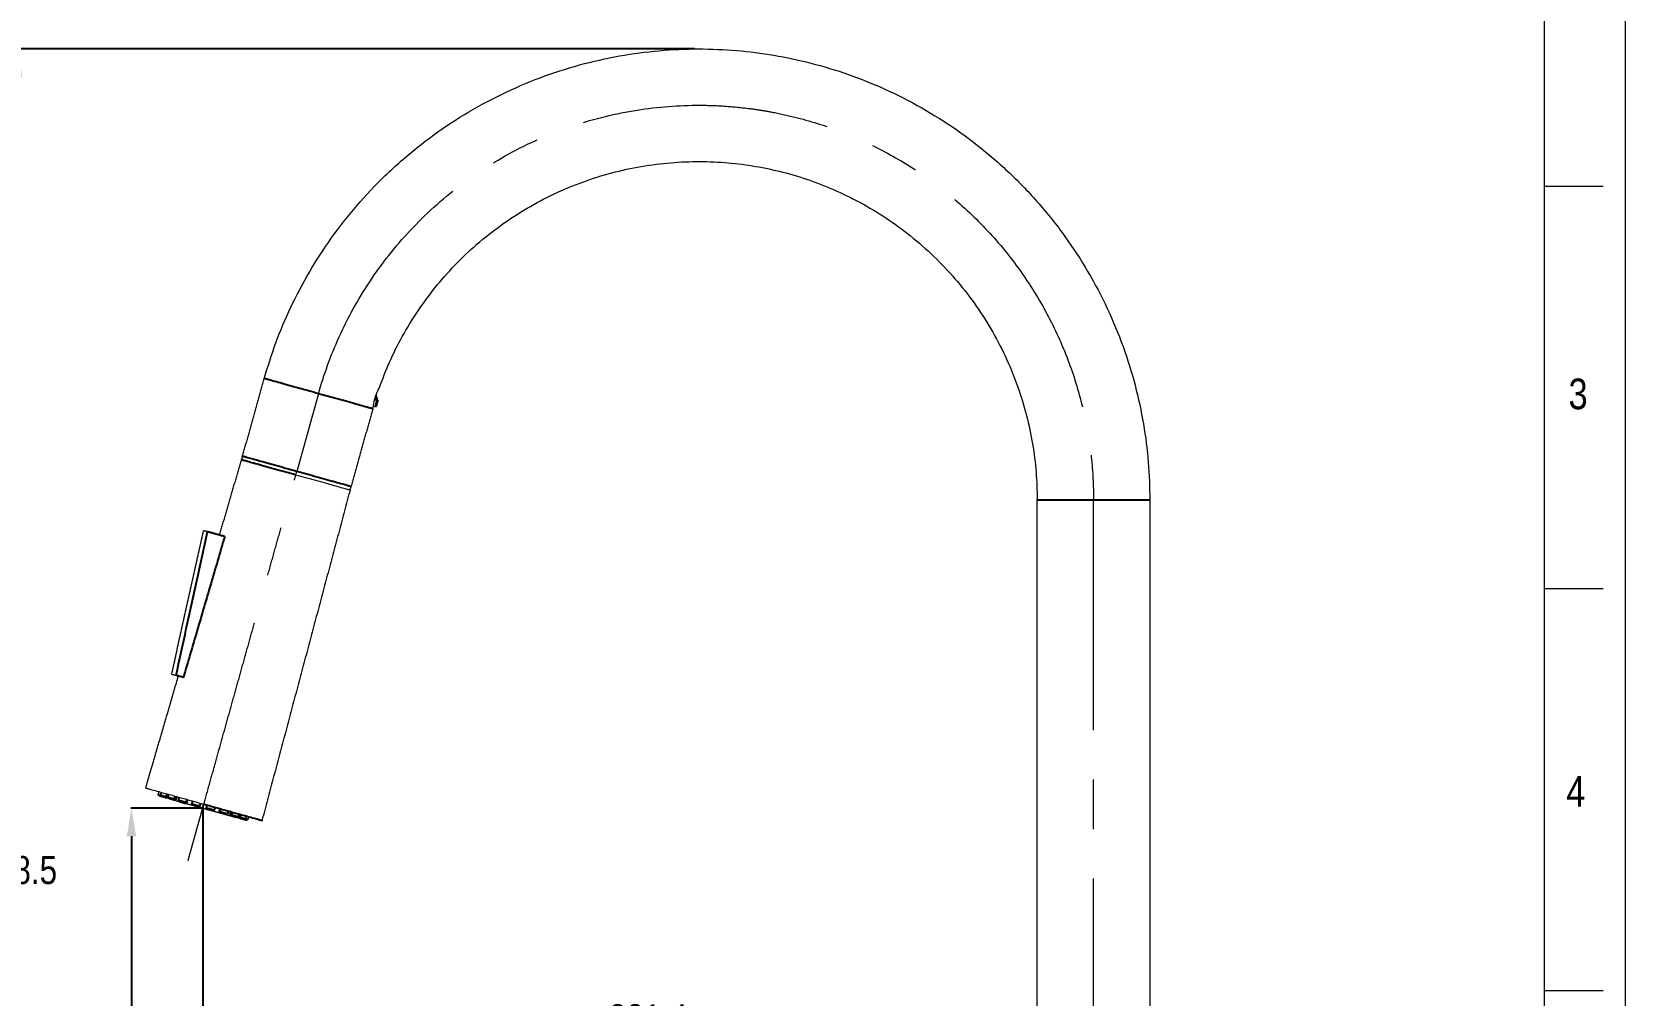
# Model space of a CAD drawing. Header units: inches. Extents: x 5272 to 5866, y 423 to 1263.
# Drawn here: x 5470.3 to 5866.3, y 841.4 to 1080.9 of the extents above; entities that cross this region are included whole.
import ezdxf

# ---------------------------------------------------------------- set-up
doc = ezdxf.new("R2010")
doc.units = ezdxf.units.IN
doc.header["$LTSCALE"] = 4.84
doc.header["$MEASUREMENT"] = 0
doc.header["$PDMODE"] = 3
doc.header["$PDSIZE"] = 0.3125
doc.linetypes.add('CENTERX2', pattern=[20.32, 12.7, -2.54, 2.54, -2.54])
doc.layers.get('0').update_dxf_attribs({"linetype": 'CONTINUOUS', "lineweight": 13})
doc.layers.get('Defpoints').update_dxf_attribs({"color": 3, "linetype": 'CONTINUOUS'})
doc.layers.add('CENTER', color=1, linetype='CENTERX2', lineweight=15)
doc.layers.add('DIM', color=3, linetype='CONTINUOUS', lineweight=9)
doc.styles.get("Standard").update_dxf_attribs({"font": 'arial.ttf', "width": 0.8})
doc.dimstyles.get("Standard").update_dxf_attribs({"dimtxt": 7, "dimasz": 7, "dimexe": 0.125, "dimexo": 0.0625, "dimgap": 0.09, "dimtad": 0, "dimtih": 1, "dimtoh": 1, "dimdec": 1, "dimzin": 4, "dimdsep": 46, "dimtxsty": 'Standard', "dimcen": 0.09, "dimclrd": 3, "dimclre": 3, "dimclrt": 4, "dimadec": 0, "dimazin": 0, "dimtp": 0.01, "dimtm": 0.01, "dimtfac": 1, "dimtdec": 1, "dimtofl": 0, "dimtmove": 0, "dimatfit": 3, "dimfxl": 1, "dimtolj": 1, "dimtzin": 4, "dimarcsym": 0})

# ---------------------------------------------------------------- blocks, each defined once
blk = doc.blocks.new('*D14')
at = {"layer": 'Defpoints', "color": 0, "transparency": 16777216}
for p in [(5512.74, 887.88), (5495.02, 668.18), (5708.28, 668.18)]:
    blk.add_point(p, dxfattribs=at)
at = {"layer": 'DIM', "color": 3, "lineweight": -2, "transparency": 16777216}
for p, q in [((5512.68, 887.88), (5494.9, 887.88)), ((5495.02, 880.88), (5495.02, 783.6)), ((5495.02, 675.18), (5495.02, 772.46)), ((5708.22, 668.18), (5494.9, 668.18))]:
    blk.add_line(p, q, dxfattribs=at)
at = {"layer": 'DIM', "color": 3, "transparency": 16777216}
for points in [[(5493.86, 880.88), (5496.19, 880.88), (5495.02, 887.88)], [(5493.86, 675.18), (5496.19, 675.18), (5495.02, 668.18)]]:
    blk.add_solid(points, dxfattribs=at)
at = {"layer": 'DIM', "color": 4, "transparency": 16777216, "insert": (5495.02, 778.03), "char_height": 7, "attachment_point": 5}
blk.add_mtext('\\A1;219.7', dxfattribs=at)
blk = doc.blocks.new('*D15')
at = {"layer": 'Defpoints', "color": 0, "transparency": 16777216}
for p in [(5512.74, 887.88), (5734.13, 835.59), (5734.13, 835.47)]:
    blk.add_point(p, dxfattribs=at)
at = {"layer": 'DIM', "color": 3, "lineweight": -2, "transparency": 16777216}
for p, q in [((5512.74, 887.82), (5512.74, 835.47)), ((5519.74, 835.59), (5611.95, 835.59)), ((5727.13, 835.59), (5634.92, 835.59)), ((5734.13, 835.53), (5734.13, 835.72))]:
    blk.add_line(p, q, dxfattribs=at)
at = {"layer": 'DIM', "color": 3, "transparency": 16777216}
for points in [[(5519.74, 836.76), (5519.74, 834.43), (5512.74, 835.59)], [(5727.13, 836.76), (5727.13, 834.43), (5734.13, 835.59)]]:
    blk.add_solid(points, dxfattribs=at)
at = {"layer": 'DIM', "color": 4, "transparency": 16777216, "insert": (5623.44, 835.59), "char_height": 7, "attachment_point": 5}
blk.add_mtext('\\A1;221.4', dxfattribs=at)
blk = doc.blocks.new('*D19')
at = {"layer": 'Defpoints', "color": 0, "transparency": 16777216}
for p in [(5635.04, 1076.67), (5466.76, 668.18), (5495.02, 668.18)]:
    blk.add_point(p, dxfattribs=at)
at = {"layer": 'DIM', "color": 3, "lineweight": -2, "transparency": 16777216}
for p, q in [((5634.98, 1076.67), (5466.64, 1076.67)), ((5466.76, 1069.67), (5466.76, 878)), ((5466.76, 675.18), (5466.76, 866.85)), ((5494.96, 668.18), (5466.64, 668.18))]:
    blk.add_line(p, q, dxfattribs=at)
at = {"layer": 'DIM', "color": 3, "transparency": 16777216}
for points in [[(5465.6, 1069.67), (5467.93, 1069.67), (5466.76, 1076.67)], [(5465.6, 675.18), (5467.93, 675.18), (5466.76, 668.18)]]:
    blk.add_solid(points, dxfattribs=at)
at = {"layer": 'DIM', "color": 4, "transparency": 16777216, "insert": (5466.76, 872.43), "char_height": 7, "attachment_point": 5}
blk.add_mtext('\\A1;408.5', dxfattribs=at)

msp = doc.modelspace()

# ---------------------------------------------------------------- linework, layer by layer
at = {"color": 7, "linetype": 'Continuous'}
for p, q in [((5866.256, 1262.514), (5866.256, 422.514)), ((5846.256, 442.514), (5846.256, 1242.514)), ((5846.256, 1042.514), (5860.792, 1042.514)), ((5846.256, 942.514), (5860.792, 942.514)), ((5846.256, 842.514), (5860.792, 842.514))]:
    msp.add_line(p, q, dxfattribs=at)
for points, weights, degree, knots in [([(5528.026, 994.706), (5554.324, 1088.913), (5651.228, 1075.641), (5748.133, 1062.369), (5748.133, 964.56)], [1, 0.753555589037, 1, 0.753555589037, 1], 2, [308.2462772, 308.2462772, 308.2462772, 449.0144064, 449.0144064, 589.7825357, 589.7825357, 589.7825357]), ([(5556.647, 992.426), (5580.165, 1059.411), (5650.149, 1047.482), (5720.133, 1035.553), (5720.133, 964.56)], [1, 0.764207644692, 1, 0.764207644692, 1], 2, [-235.8611693, -235.8611693, -235.8611693, -117.9305847, -117.9305847, 0, 0, 0]), ([(5501.905, 890.906), (5501.86, 890.942), (5501.769, 891.013), (5501.724, 891.048), (5501.684, 891.12), (5501.676, 891.201), (5501.697, 891.276)], [1, 1, 1, 1, 1, 1.05719095842, 1.17157287525], 3, [0, 0, 0, 0, 0.22961006, 0.22961006, 0.22961006, 0.47133325, 0.47133325, 0.47133325, 0.47133325]), ([(5502.515, 890.736), (5502.508, 890.738), (5502.346, 890.857), (5502.334, 890.878), (5502.293, 890.95), (5502.285, 891.03), (5502.307, 891.106)], [1, 1, 1, 1, 1, 1.05719095842, 1.17157287525], 3, [0, 0, 0, 0, 0.24316521, 0.24316521, 0.24316521, 0.48488841, 0.48488841, 0.48488841, 0.48488841]), ([(5502.515, 890.736), (5502.515, 890.736), (5502.823, 890.65), (5503.131, 890.564), (5503.484, 890.466)], [1, 0.887010833178, 1, 0.887010833178, 1], 2, [-1.4398966, -1.4398966, -1.4398966, -0.7199483, -0.7199483, 0, 0, 0]), ([(5504.271, 890.246), (5504.229, 890.258), (5504.116, 890.342), (5504.09, 890.388), (5504.05, 890.46), (5504.042, 890.54), (5504.063, 890.616)], [1, 1, 1, 1, 1, 1.05719095842, 1.17157287525], 3, [0, 0, 0, 0, 0.24788464, 0.24788464, 0.24788464, 0.48960783, 0.48960783, 0.48960783, 0.48960783]), ([(5504.271, 890.246), (5504.271, 890.246), (5504.688, 890.13), (5505.105, 890.013), (5505.458, 889.915)], [1, 0.843391445813, 1, 0.843391445813, 1], 2, [-1.701696, -1.701696, -1.701696, -0.850848, -0.850848, 0, 0, 0]), ([(5506.085, 890.051), (5506.064, 889.975), (5506.016, 889.911), (5505.944, 889.87), (5505.927, 889.861), (5505.716, 889.843), (5505.716, 889.843)], [0.85457706876, 0.771143792629, 0.729427154564, 0.729427154564, 0.729427154564, 0.729427154564, 0.729427154564], 3, [0, 0, 0, 0, 0.24172319, 0.24172319, 0.24172319, 0.47387607, 0.47387607, 0.47387607, 0.47387607]), ([(5506.962, 889.495), (5506.898, 889.513), (5506.815, 889.576), (5506.781, 889.637), (5506.74, 889.709), (5506.732, 889.789), (5506.753, 889.865)], [1, 1, 1, 1, 1, 1.05719095842, 1.17157287525], 3, [0, 0, 0, 0, 0.24525281, 0.24525281, 0.24525281, 0.486976, 0.486976, 0.486976, 0.486976]), ([(5508.776, 889.3), (5508.755, 889.224), (5508.706, 889.16), (5508.634, 889.119), (5508.626, 889.114), (5508.569, 889.108), (5508.513, 889.102)], [0.892007544715, 0.804919891056, 0.761376064226, 0.761376064226, 0.761376064226, 0.761376064226, 0.761376064226], 3, [0, 0, 0, 0, 0.24172319, 0.24172319, 0.24172319, 0.3589901, 0.3589901, 0.3589901, 0.3589901]), ([(5510.262, 888.574), (5510.217, 888.609), (5510.127, 888.68), (5510.081, 888.715), (5510.041, 888.787), (5510.033, 888.868), (5510.054, 888.943)], [1, 1, 1, 1, 1, 1.05719095842, 1.17157287525], 3, [0, 0, 0, 0, 0.22961006, 0.22961006, 0.22961006, 0.47133325, 0.47133325, 0.47133325, 0.47133325]), ([(5510.262, 888.574), (5510.262, 888.574), (5510.922, 888.389), (5511.581, 888.205), (5511.696, 888.173)], [1, 0.73727733681, 1, 0.73727733681, 1], 2, [-2.2252948, -2.2252948, -2.2252948, -1.1126474, -1.1126474, 0, 0, 0]), ([(5513.62, 887.71), (5513.606, 887.722), (5513.596, 887.731), (5513.594, 887.735), (5513.592, 887.738), (5513.59, 887.742), (5513.588, 887.746)], [1, 1, 1, 1, 1, 1.00014659099, 1.00043977298], 3, [0.181508961, 0.181508961, 0.181508961, 0.181508961, 0.233582677, 0.233582677, 0.233582677, 0.245820615, 0.245820615, 0.245820615, 0.245820615]), ([(5513.785, 887.59), (5513.9, 887.558), (5514.56, 887.374), (5515.219, 887.19), (5515.219, 887.19)], [1, 0.73727733681, 1, 0.73727733681, 1], 2, [-2.3561945, -2.3561945, -2.3561945, -1.2435471, -1.2435471, -0.1308997, -0.1308997, -0.1308997]), ([(5515.589, 887.398), (5515.555, 887.278), (5515.447, 887.217), (5515.339, 887.156), (5515.219, 887.19)], [0.899168077807, 0.767487961526, 0.767487961526, 0.767487961526, 0.899168077807], 2, [0, 0, 0, 0.24172319, 0.24172319, 0.48364079, 0.48364079, 0.48364079]), ([(5517.049, 886.691), (5517.001, 886.726), (5516.901, 886.801), (5516.894, 886.813), (5516.854, 886.886), (5516.846, 886.966), (5516.867, 887.041)], [1, 1, 1, 1, 1, 1.05719095842, 1.17157287525], 3, [0.05635028, 0.05635028, 0.05635028, 0.05635028, 0.23197838, 0.23197838, 0.23197838, 0.47370157, 0.47370157, 0.47370157, 0.47370157]), ([(5517.172, 886.645), (5517.449, 886.567), (5517.984, 886.418), (5518.52, 886.268), (5518.52, 886.268)], [1, 0.793353340291, 1, 0.793353340291, 1], 2, [-2.3561945, -2.3561945, -2.3561945, -1.3744468, -1.3744468, -0.3926991, -0.3926991, -0.3926991]), ([(5518.889, 886.477), (5518.868, 886.401), (5518.82, 886.337), (5518.748, 886.296), (5518.691, 886.289), (5518.577, 886.275), (5518.52, 886.268)], [0.855923766148, 0.772359010506, 0.730576632685, 0.730576632685, 0.730576632685, 0.730576632685, 0.730576632685], 3, [0, 0, 0, 0, 0.24172319, 0.24172319, 0.24172319, 0.47133325, 0.47133325, 0.47133325, 0.47133325]), ([(5519.766, 885.921), (5519.72, 885.956), (5519.63, 886.027), (5519.585, 886.062), (5519.544, 886.134), (5519.536, 886.215), (5519.557, 886.29)], [1, 1, 1, 1, 1, 1.05719095842, 1.17157287525], 3, [0, 0, 0, 0, 0.22961006, 0.22961006, 0.22961006, 0.47133325, 0.47133325, 0.47133325, 0.47133325]), ([(5520.024, 885.849), (5520.376, 885.75), (5520.793, 885.634), (5521.21, 885.517), (5521.21, 885.517)], [1, 0.843391445813, 1, 0.843391445813, 1], 2, [-2.3561945, -2.3561945, -2.3561945, -1.5053465, -1.5053465, -0.6544985, -0.6544985, -0.6544985]), ([(5521.58, 885.726), (5521.559, 885.65), (5521.51, 885.586), (5521.438, 885.545), (5521.371, 885.507), (5521.284, 885.497), (5521.21, 885.517)], [0.866360122618, 0.781776454297, 0.739484620136, 0.739484620136, 0.739484620136, 0.739484620136, 0.739484620136], 3, [0, 0, 0, 0, 0.24172319, 0.24172319, 0.24172319, 0.48457273, 0.48457273, 0.48457273, 0.48457273]), ([(5521.522, 885.43), (5521.477, 885.443), (5521.368, 885.525), (5521.341, 885.572), (5521.339, 885.576), (5521.337, 885.579), (5521.335, 885.583)], [1, 1, 1, 1, 1, 1.00014659099, 1.00043977298], 3, [0, 0, 0, 0, 0.24773934, 0.24773934, 0.24773934, 0.25997728, 0.25997728, 0.25997728, 0.25997728]), ([(5521.997, 885.298), (5522.35, 885.199), (5522.658, 885.113), (5522.966, 885.027), (5522.966, 885.027)], [1, 0.887010833178, 1, 0.887010833178, 1], 2, [-2.3561945, -2.3561945, -2.3561945, -1.6362462, -1.6362462, -0.9162979, -0.9162979, -0.9162979]), ([(5523.336, 885.235), (5523.315, 885.16), (5523.267, 885.095), (5523.194, 885.055), (5523.137, 885.048), (5523.023, 885.034), (5522.966, 885.027)], [0.933171082218, 0.842064588227, 0.796511341231, 0.796511341231, 0.796511341231, 0.796511341231, 0.796511341231], 3, [0, 0, 0, 0, 0.24172319, 0.24172319, 0.24172319, 0.47133325, 0.47133325, 0.47133325, 0.47133325]), ([(5523.946, 885.065), (5523.925, 884.99), (5523.877, 884.925), (5523.804, 884.884), (5523.776, 884.868), (5523.594, 884.852), (5523.576, 884.857)], [0.943842939128, 0.851694540297, 0.805620340881, 0.805620340881, 0.805620340881, 0.805620340881, 0.805620340881], 3, [0, 0, 0, 0, 0.24172319, 0.24172319, 0.24172319, 0.48841776, 0.48841776, 0.48841776, 0.48841776])]:
    msp.add_rational_spline(points, weights, degree=degree, knots=knots)
for points, degree in [([(5522.648, 975.442), (5525.337, 985.074), (5528.026, 994.706)], 2), ([(5555.131, 987.658), (5555.131, 987.658), (5555.14, 987.761), (5555.194, 988.208), (5555.308, 988.884), (5555.5, 989.693), (5555.77, 990.542), (5556.082, 991.316), (5556.382, 991.94), (5556.596, 992.337), (5556.647, 992.426), (5556.647, 992.426)], 3), ([(5554.995, 987.177), (5552.306, 977.545), (5549.617, 967.914)], 2), ([(5555.568, 987.744), (5555.367, 987.8), (5555.166, 987.856)], 2), ([(5516.915, 955.759), (5519.647, 965.119), (5522.379, 974.479)], 2), ([(5522.428, 974.466), (5522.562, 974.947), (5522.696, 975.429)], 2), ([(5549.348, 966.95), (5538.403, 925.881), (5527.457, 884.812)], 2), ([(5549.569, 967.927), (5549.435, 967.446), (5549.3, 966.964)], 2), ([(5720.133, 776.678), (5720.133, 870.619), (5720.133, 964.56)], 2), ([(5748.133, 964.56), (5748.133, 878.869), (5748.133, 793.178)], 2), ([(5505.019, 921.184), (5508.986, 939.024), (5512.954, 956.865)], 2), ([(5498.562, 892.878), (5502.625, 906.798), (5506.688, 920.718)], 2), ([(5501.697, 891.276), (5501.791, 891.613), (5501.885, 891.95)], 2), ([(5504.188, 890.361), (5504.131, 890.354), (5504.017, 890.34), (5503.96, 890.333)], 3), ([(5524.134, 885.739), (5524.04, 885.402), (5523.946, 885.065)], 2)]:
    msp.add_open_spline(points, degree=degree)
at = {"lineweight": -3}
for points, weights, knots in [([(5554.995, 987.177), (5554.995, 987.177), (5541.51, 990.941), (5528.026, 994.706), (5528.026, 994.706)], [1, 0.707106781187, 1, 0.707106781187, 1], [-43.9822972, -43.9822972, -43.9822972, -21.9911486, -21.9911486, 0, 0, 0]), ([(5556.259, 989.262), (5556.273, 989.213), (5556.174, 989.153), (5556.075, 989.093), (5555.937, 989.067)], [1, 0.902753887727, 1, 0.902753887727, 1], [0, 0, 0, 0.2668003, 0.2668003, 0.5336006, 0.5336006, 0.5336006]), ([(5522.648, 975.442), (5522.648, 975.442), (5536.133, 971.678), (5549.617, 967.914), (5549.617, 967.914)], [1, 0.707106781187, 1, 0.707106781187, 1], [-43.9822972, -43.9822972, -43.9822972, -21.9911486, -21.9911486, 0, 0, 0]), ([(5720.133, 964.56), (5720.133, 964.56), (5734.133, 964.56), (5748.133, 964.56), (5748.133, 964.56)], [1, 0.707106781187, 1, 0.707106781187, 1], [-43.9822972, -43.9822972, -43.9822972, -21.9911486, -21.9911486, 0, 0, 0]), ([(5502.307, 891.106), (5502.307, 891.106), (5502.368, 891.089), (5502.713, 890.992), (5503.664, 890.727)], [0.895504279422, 0.931934290247, 1, 0.707106781186, 1], [-2.0326268, -2.0326268, -2.0326268, -1.6493361, -1.6493361, 0, 0, 0]), ([(5504.063, 890.616), (5504.063, 890.616), (5504.299, 890.55), (5504.949, 890.368), (5505.724, 890.152)], [0.855180500589, 0.868989864995, 1, 0.707106781187, 1], [-2.3870786, -2.3870786, -2.3870786, -1.6493361, -1.6493361, 0, 0, 0]), ([(5506.753, 889.865), (5506.753, 889.865), (5507.259, 889.723), (5508.135, 889.479), (5508.64, 889.338)], [0.868347502413, 0.807007203691, 1, 0.707106781187, 1], [-2.7361144, -2.7361144, -2.7361144, -1.6493361, -1.6493361, 0, 0, 0]), ([(5506.962, 889.495), (5506.962, 889.495), (5507.497, 889.345), (5508.032, 889.196), (5508.31, 889.119)], [1, 0.793353340291, 1, 0.793353340291, 1], [-1.9634954, -1.9634954, -1.9634954, -0.9817477, -0.9817477, 0, 0, 0]), ([(5510.069, 888.939), (5509.894, 888.988), (5510.89, 888.71), (5511.886, 888.432), (5512.061, 888.383)], [1, 0.707106781187, 1, 0.707106781187, 1], [-3.2986723, -3.2986723, -3.2986723, -1.6493361, -1.6493361, 0, 0, 0]), ([(5513.582, 887.958), (5513.757, 887.909), (5514.753, 887.631), (5515.589, 887.398), (5515.589, 887.398)], [1, 0.707106781187, 1, 0.742078434735, 0.9384079723], [-3.2986723, -3.2986723, -3.2986723, -1.6493361, -1.6493361, -0.1969319, -0.1969319, -0.1969319]), ([(5517.002, 887.004), (5517.508, 886.862), (5518.384, 886.618), (5518.889, 886.477), (5518.889, 886.477)], [1, 0.707106781187, 1, 0.807007203691, 0.868347502413], [-3.2986723, -3.2986723, -3.2986723, -1.6493361, -1.6493361, -0.5625578, -0.5625578, -0.5625578]), ([(5519.919, 886.189), (5520.693, 885.973), (5521.343, 885.792), (5521.58, 885.726), (5521.58, 885.726)], [1, 0.707106781187, 1, 0.868989864995, 0.855180500589], [-3.2986723, -3.2986723, -3.2986723, -1.6493361, -1.6493361, -0.9115937, -0.9115937, -0.9115937]), ([(5521.979, 885.614), (5522.929, 885.349), (5523.275, 885.252), (5523.336, 885.235), (5523.336, 885.235)], [1, 0.707106781186, 1, 0.931934290247, 0.895504279422], [-3.2986723, -3.2986723, -3.2986723, -1.6493361, -1.6493361, -1.2660455, -1.2660455, -1.2660455])]:
    msp.add_rational_spline(points, weights, degree=2, knots=knots, dxfattribs=at)
msp.add_open_spline([(5555.937, 989.067), (5555.903, 989.23), (5555.832, 989.569), (5555.746, 989.982), (5555.698, 990.213), (5555.686, 990.267)], degree=3, knots=[0, 0, 0, 0, 0.4934131, 0.9868262, 1.1379568, 1.1379568, 1.1379568, 1.1379568], dxfattribs=at)
msp.add_open_spline([(5556.259, 989.262), (5556.223, 989.394), (5556.15, 989.665), (5556.033, 990.096), (5555.933, 990.463), (5555.874, 990.68), (5555.852, 990.757)], degree=3, knots=[0, 0, 0, 0, 0.3980758, 0.7961516, 1.1942274, 1.4231119, 1.4231119, 1.4231119, 1.4231119])
for points, weights in [([(5554.995, 987.177), (5555.062, 987.418), (5555.131, 987.658)], [1, 0.999995583496, 1]), ([(5555.568, 987.745), (5555.857, 987.664), (5555.938, 987.953)], [1, 0.7071067814, 1]), ([(5556.259, 989.103), (5556.281, 989.182), (5556.259, 989.262)], [1, 0.964049512368, 1]), ([(5549.348, 966.95), (5549.348, 966.95), (5535.864, 970.715)], [1, 0.707106781187, 1]), ([(5513.925, 956.593), (5512.954, 956.865), (5512.954, 956.865)], [1, 0.986151111028, 1]), ([(5505.019, 921.184), (5505.019, 921.184), (5506.115, 920.878)], [1, 0.982496312416, 1]), ([(5498.562, 892.878), (5498.562, 892.878), (5513.01, 888.845)], [1, 0.707106781187, 1]), ([(5502.627, 890.705), (5502.627, 890.705), (5502.708, 890.994)], [1, 0.707106781187, 1]), ([(5501.905, 890.906), (5501.905, 890.906), (5502.518, 890.735)], [1, 0.737637139608, 0.945304079099]), ([(5503.96, 890.333), (5503.96, 890.333), (5503.484, 890.466)], [1, 0.819152044289, 1]), ([(5505.716, 889.843), (5505.716, 889.843), (5505.458, 889.915)], [1, 0.906307787037, 1]), ([(5505.716, 889.843), (5506.183, 889.712), (5506.931, 889.503)], [0.882133147868, 0.858918540619, 0.854560566215]), ([(5508.387, 889.097), (5509.25, 888.856), (5510.24, 888.58)], [0.860900386509, 0.871879106711, 0.899263484222]), ([(5511.696, 888.173), (5512.216, 888.028), (5512.741, 887.882)], [0.950265862335, 0.972562690961, 1]), ([(5512.741, 887.882), (5513.256, 887.738), (5513.767, 887.595)], [1, 0.973029622374, 0.951026251305]), ([(5515.219, 887.19), (5516.187, 886.92), (5517.036, 886.683)], [0.89990894332, 0.872921676404, 0.861645851435]), ([(5517.075, 886.672), (5517.075, 886.672), (5517.12, 886.659)], [1, 0.942547869485, 0.917041547389]), ([(5518.52, 886.268), (5519.276, 886.057), (5519.751, 885.925)], [0.854391865464, 0.858383873931, 0.881381975661]), ([(5520.024, 885.849), (5519.766, 885.921), (5519.766, 885.921)], [1, 0.906307787037, 1]), ([(5521.997, 885.298), (5521.522, 885.43), (5521.522, 885.43)], [1, 0.819152044289, 1]), ([(5522.935, 885.347), (5522.854, 885.058), (5522.854, 885.058)], [1, 0.707106781187, 1]), ([(5522.966, 885.027), (5523.576, 884.857), (5523.576, 884.857)], [0.943894612211, 0.738530933675, 1])]:
    msp.add_rational_spline(points, weights, degree=2)
for points, weights in [([(5555.937, 989.067), (5555.568, 987.744), (5555.568, 987.744)], [1, 0.837501042846, 1]), ([(5555.938, 987.953), (5555.926, 987.911), (5556.259, 989.103)], [1, 0.828513202142, 1]), ([(5556.259, 989.103), (5556.226, 988.986), (5555.937, 989.067)], [1, 0.707107680267, 1]), ([(5535.864, 970.715), (5522.379, 974.479), (5522.379, 974.479)], [1, 0.707106781187, 1]), ([(5501.697, 891.276), (5501.697, 891.276), (5502.269, 891.116)], [1, 0.793593721206, 0.878102691991]), ([(5503.484, 890.466), (5503.583, 890.438), (5503.664, 890.727)], [1, 0.707106781187, 1]), ([(5503.664, 890.727), (5503.893, 890.663), (5504.059, 890.617)], [1, 0.909280361394, 0.874759038762]), ([(5505.458, 889.915), (5505.643, 889.863), (5505.724, 890.152)], [1, 0.707106781187, 1]), ([(5506.085, 890.051), (5506.085, 890.051), (5505.724, 890.152)], [0.855180500589, 0.838116916191, 1]), ([(5508.31, 889.119), (5508.56, 889.049), (5508.64, 889.338)], [1, 0.707106781187, 1]), ([(5508.776, 889.3), (5508.776, 889.3), (5508.64, 889.338)], [0.868347502413, 0.900099577495, 1]), ([(5511.696, 888.173), (5511.98, 888.094), (5512.061, 888.383)], [1, 0.707106781187, 1]), ([(5513.01, 888.845), (5527.457, 884.812), (5527.457, 884.812)], [1, 0.707106781187, 1]), ([(5513.582, 887.958), (5513.501, 887.669), (5513.785, 887.59)], [1, 0.707106781187, 1]), ([(5516.867, 887.041), (5516.867, 887.041), (5517.002, 887.004)], [0.868347502413, 0.900099577495, 1]), ([(5517.002, 887.004), (5516.921, 886.715), (5517.172, 886.645)], [1, 0.707106781187, 1]), ([(5519.919, 886.189), (5519.557, 886.29), (5519.557, 886.29)], [1, 0.838116916191, 0.855180500589]), ([(5519.919, 886.189), (5519.876, 886.039), (5519.932, 885.93)], [1, 0.822488172639, 0.860143148939]), ([(5521.979, 885.614), (5521.747, 885.679), (5521.58, 885.726)], [1, 0.908183444492, 0.873932440686]), ([(5521.979, 885.614), (5521.923, 885.413), (5521.968, 885.325)], [1, 0.776479769454, 0.894116590381]), ([(5523.336, 885.235), (5523.946, 885.065), (5523.946, 885.065)], [0.884654506446, 0.786065221516, 1])]:
    msp.add_rational_spline(points, weights, degree=2, dxfattribs=at)
for points, degree in [([(5506.115, 920.878), (5506.95, 924.706), (5508.642, 932.455), (5511.246, 944.359), (5513.025, 952.484), (5513.925, 956.593)], 3), ([(5518.193, 955.402), (5517.063, 951.548), (5514.796, 943.814), (5511.373, 932.138), (5509.077, 924.303), (5507.925, 920.373)], 3), ([(5518.193, 955.402), (5516.059, 955.998), (5513.925, 956.593)], 2), ([(5507.925, 920.373), (5507.02, 920.626), (5506.115, 920.878)], 2), ([(5502.307, 891.106), (5502.401, 891.443), (5502.495, 891.78)], 2), ([(5503.664, 890.727), (5503.758, 891.064), (5503.852, 891.401)], 2), ([(5504.063, 890.616), (5504.157, 890.953), (5504.251, 891.29)], 2), ([(5505.724, 890.152), (5505.818, 890.489), (5505.912, 890.826)], 2), ([(5506.274, 890.725), (5506.179, 890.388), (5506.085, 890.051)], 2), ([(5506.753, 889.865), (5506.847, 890.202), (5506.942, 890.539)], 2), ([(5508.64, 889.338), (5508.735, 889.675), (5508.829, 890.012)], 2), ([(5508.964, 889.974), (5508.87, 889.637), (5508.776, 889.3)], 2), ([(5510.054, 888.943), (5510.148, 889.28), (5510.242, 889.617)], 2), ([(5512.061, 888.383), (5512.155, 888.72), (5512.249, 889.057)], 2), ([(5512.741, 887.882), (5512.875, 888.363), (5513.01, 888.845)], 2), ([(5513.77, 888.633), (5513.676, 888.296), (5513.582, 887.958)], 2), ([(5515.573, 887.402), (5515.574, 887.405), (5515.575, 887.408)], 2), ([(5515.777, 888.072), (5515.683, 887.735), (5515.589, 887.398)], 2), ([(5516.867, 887.041), (5516.961, 887.378), (5517.055, 887.716)], 2), ([(5517.19, 887.678), (5517.096, 887.341), (5517.002, 887.004)], 2), ([(5519.078, 887.151), (5518.983, 886.814), (5518.889, 886.477)], 2), ([(5519.557, 886.29), (5519.651, 886.627), (5519.745, 886.964)], 2), ([(5520.107, 886.864), (5520.013, 886.527), (5519.919, 886.189)], 2), ([(5521.499, 886.464), (5521.5, 886.469), (5521.502, 886.474)], 2), ([(5521.768, 886.4), (5521.674, 886.063), (5521.58, 885.726)], 2), ([(5522.167, 886.288), (5522.073, 885.951), (5521.979, 885.614)], 2), ([(5523.524, 885.91), (5523.43, 885.572), (5523.336, 885.235)], 2)]:
    msp.add_open_spline(points, degree=degree, dxfattribs=at)
at = {"layer": 'CENTER'}
msp.add_line((5734.133, 513.865), (5734.133, 964.56), dxfattribs=at)
for points, degree, knots in [([(5541.51, 990.941), (5542.822, 995.642), (5544.524, 1000.377), (5548.762, 1009.731), (5551.299, 1014.348), (5557.205, 1023.251), (5560.574, 1027.535), (5568.066, 1035.554), (5572.189, 1039.288), (5581.038, 1046.019), (5585.764, 1049.016), (5595.611, 1054.145), (5600.732, 1056.277), (5611.136, 1059.628), (5616.418, 1060.847), (5626.918, 1062.399), (5632.135, 1062.733), (5639.15, 1062.647), (5641.058, 1062.566), (5644.86, 1062.297), (5646.754, 1062.107), (5649.55, 1061.744), (5650.475, 1061.611), (5652.335, 1061.316), (5653.268, 1061.154), (5656.074, 1060.624), (5657.953, 1060.214), (5663.6, 1058.8), (5667.38, 1057.616), (5674.879, 1054.742), (5678.597, 1053.052), (5685.874, 1049.166), (5689.432, 1046.97), (5696.286, 1042.098), (5699.582, 1039.422), (5705.819, 1033.643), (5708.76, 1030.54), (5714.209, 1023.983), (5716.716, 1020.528), (5721.241, 1013.361), (5723.26, 1009.648), (5726.777, 1002.067), (5728.277, 998.199), (5730.755, 990.409), (5731.734, 986.487), (5733.192, 978.686), (5733.671, 974.806), (5734.064, 968.823), (5734.133, 966.679), (5734.133, 964.56)], 3, [308.2462772, 308.2462772, 308.2462772, 308.2462772, 324.2212372, 324.2212372, 340.1961973, 340.1961973, 356.1711574, 356.1711574, 372.1461175, 372.1461175, 388.1210776, 388.1210776, 404.0960377, 404.0960377, 420.0709978, 420.0709978, 436.0459579, 436.0459579, 442.0899472, 442.0899472, 448.236475, 448.236475, 451.2957936, 451.2957936, 454.3551122, 454.3551122, 460.4737494, 460.4737494, 472.7110239, 472.7110239, 484.9482983, 484.9482983, 497.1855728, 497.1855728, 509.4228473, 509.4228473, 521.6601217, 521.6601217, 533.8973962, 533.8973962, 546.1346706, 546.1346706, 558.3719451, 558.3719451, 570.6092195, 570.6092195, 582.846494, 582.846494, 589.7825357, 589.7825357, 589.7825357, 589.7825357]), ([(5541.51, 990.941), (5539.736, 984.584), (5537.961, 978.228), (5536.169, 971.806), (5536.151, 971.742), (5536.133, 971.678)], 3, [-20, -20, -20, -20, -0.2, -0.2, 0, 0, 0, 0]), ([(5509.074, 874.747), (5511.042, 881.796), (5513.01, 888.845), (5524.437, 929.78), (5536.133, 971.678)], 2, [-99.6433411, -99.6433411, -99.6433411, -85.0058821, -85.0058821, 0, 0, 0])]:
    msp.add_open_spline(points, degree=degree, knots=knots, dxfattribs=at)

# ---------------------------------------------------------------- texts
at = {"char_height": 7.624, "attachment_point": 5}
for s, insert in [('3', (5854.566, 990.832)), ('4', (5853.991, 892.022))]:
    msp.add_mtext_dynamic_manual_height_columns(s, width=50, gutter_width=12.5, heights=[0], dxfattribs=dict(at, insert=insert))

# ---------------------------------------------------------------- dimensions: what is measured, and where the dimension line sits
at = {"layer": 'DIM'}
for base, p1, p2, picture, middle in [((5466.764, 668.178), (5635.043, 1076.674), (5495.023, 668.178), '*D19', (5466.764, 872.426)), ((5495.023, 668.178), (5512.741, 887.882), (5708.283, 668.178), '*D14', (5495.023, 778.03))]:
    dim = msp.add_linear_dim(base=base, p1=p1, p2=p2, angle=90, dimstyle='Standard', override={"dimgap": 2}, dxfattribs=at)
    dim.commit()
    dim.dimension.update_dxf_attribs({"geometry": picture, "text_midpoint": middle})
dim = msp.add_linear_dim(base=(5734.133, 835.593), p1=(5512.741, 887.882), p2=(5734.133, 835.468), dimstyle='Standard', override={"dimgap": 2}, dxfattribs=at)
dim.commit()
dim.dimension.update_dxf_attribs({"geometry": '*D15', "text_midpoint": (5623.437, 835.593)})

doc.saveas('drawing.dxf')
